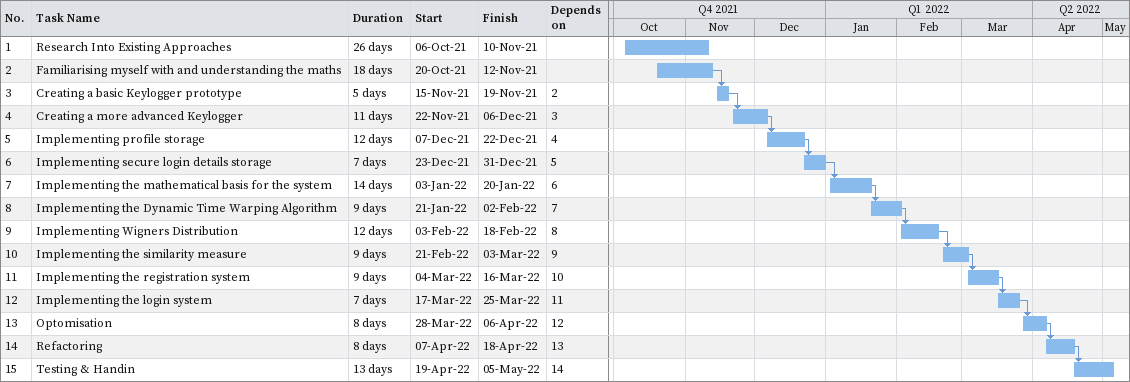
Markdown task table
| ID | Task | Duration | Start | Finish | Predecessors |
|---|---|---|---|---|---|
| 1 | Research Into Existing Approaches | 26d | 2021-10-06 | 2021-11-10 |  |
| 2 | Familiarising myself with and understanding the maths | 18d | 2021-10-20 | 2021-11-12 |  |
| 3 | Creating a basic Keylogger prototype | 5d | 2021-11-15 | 2021-11-19 | 2 |
| 4 | Creating a more advanced Keylogger | 11d | 2021-11-22 | 2021-12-06 | 3 |
| 5 | Implementing profile storage | 12d | 2021-12-07 | 2021-12-22 | 4 |
| 6 | Implementing secure login details storage | 7d | 2021-12-23 | 2021-12-31 | 5 |
| 7 | Implementing the mathematical basis for the system | 14d | 2022-01-03 | 2022-01-20 | 6 |
| 8 | Implementing the Dynamic Time Warping Algorithm | 9d | 2022-01-21 | 2022-02-02 | 7 |
| 9 | Implementing Wigners Distribution | 12d | 2022-02-03 | 2022-02-18 | 8 |
| 10 | Implementing the similarity measure | 9d | 2022-02-21 | 2022-03-03 | 9 |
| 11 | Implementing the registration system | 9d | 2022-03-04 | 2022-03-16 | 10 |
| 12 | Implementing the login system | 7d | 2022-03-17 | 2022-03-25 | 11 |
| 13 | Optomisation | 8d | 2022-03-28 | 2022-04-06 | 12 |
| 14 | Refactoring | 8d | 2022-04-07 | 2022-04-18 | 13 |
| 15 | Testing & Handin | 13d | 2022-04-19 | 2022-05-05 | 14 |
